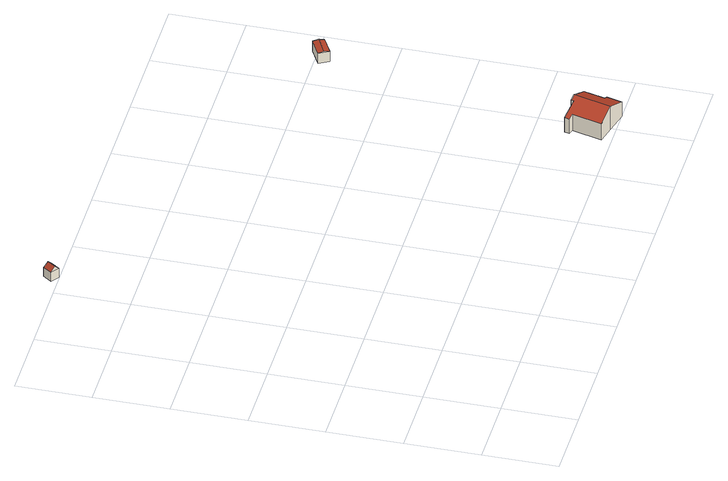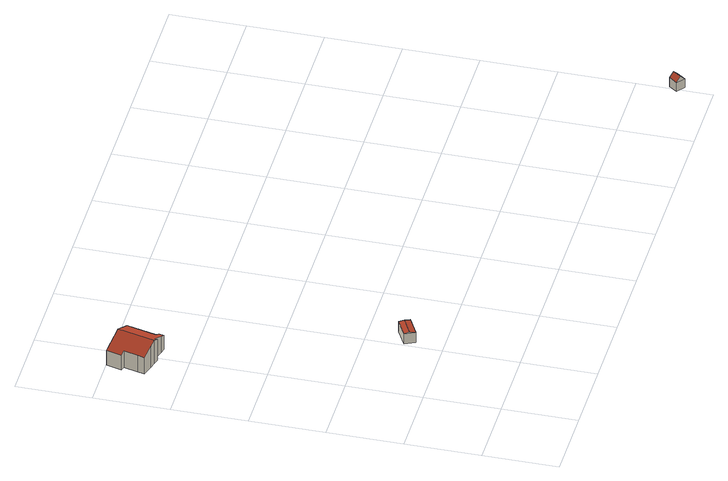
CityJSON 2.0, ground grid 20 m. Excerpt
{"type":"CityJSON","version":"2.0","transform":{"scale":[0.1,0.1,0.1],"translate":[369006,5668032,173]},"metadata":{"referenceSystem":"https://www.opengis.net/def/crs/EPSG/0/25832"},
"CityObjects":{
"building1":{"type":"Building","attributes":{"Gemeindeschluessel":"05122000","function":"31001_9998","roofType":"3100","measuredHeight":4.03},"geometry":[{"type":"Solid","lod":"2","boundaries":[[[[0,1,2,3]],[[4,5,1,0]],[[6,7,5,4]],[[3,2,7,6]],[[0,8,4]],[[6,9,3]],[[3,9,8,0]],[[4,8,9,6]],[[1,5,7,2]]]],"semantics":{"surfaces":[{"type":"WallSurface"},{"type":"RoofSurface"},{"type":"GroundSurface"}],"values":[[0,0,0,0,0,0,1,1,2]]}}]},
"building2":{"type":"Building","attributes":{"Gemeindeschluessel":"05122000","function":"31001_1010","roofType":"3100","measuredHeight":7.24},"address":[{"country":"Germany","locality":"Solingen","thoroughfareNumber":"199","thoroughfareName":"Burger Landstraße"}],"geometry":[{"type":"Solid","lod":"2","boundaries":[[[[10,11,12,13]],[[14,15,11,10]],[[16,17,15,14]],[[18,19,17,16]],[[20,21,19,18]],[[22,23,21,20]],[[24,25,23,22]],[[26,27,25,24]],[[28,29,27,26]],[[30,31,29,28]],[[32,33,31,30]],[[34,35,33,32]],[[36,37,35,34]],[[38,39,37,36]],[[13,12,39,38]],[[10,13,38,36,34,32,30,28,14]],[[26,24,22,20,18,16,14,28]],[[11,15,17,19,21,23,25,27,29,31,33,35,37,39,12]]]],"semantics":{"surfaces":[{"type":"WallSurface"},{"type":"RoofSurface"},{"type":"GroundSurface"}],"values":[[0,0,0,0,0,0,0,0,0,0,0,0,0,0,0,1,1,2]]}}]},
"building3":{"type":"Building","attributes":{"Gemeindeschluessel":"05122000","function":"31001_2463","roofType":"3100","measuredHeight":3.4},"geometry":[{"type":"Solid","lod":"2","boundaries":[[[[40,41,42,43]],[[44,45,41,40]],[[46,47,45,44]],[[43,42,47,46]],[[40,48,44]],[[46,49,43]],[[43,49,48,40]],[[44,48,49,46]],[[41,45,47,42]]]],"semantics":{"surfaces":[{"type":"WallSurface"},{"type":"RoofSurface"},{"type":"GroundSurface"}],"values":[[0,0,0,0,0,0,1,1,2]]}}]}
},
"vertices":[
[26,1182,218],[26,1182,191],[9,1159,191],[9,1159,218],[47,1165,218],[47,1165,191],[30,1143,218],[30,1143,191],[36,1173,231],[19,1151,231],
[1209,119,73],[1209,119,8],[1208,112,8],[1208,112,73],[1224,115,80],[1224,115,8],[1241,110,72],[1241,110,8],[1272,102,58],[1272,102,8],[1267,83,59],[1267,83,8],[1257,45,58],[1257,45,8],[1269,42,53],[1269,42,8],[1258,0,53],[1258,0,8],[1199,15,80],[1199,15,8],[1151,27,58],[1151,27,8],[1171,106,58],[1171,106,8],[1158,110,52],[1158,110,8],[1162,124,52],[1162,124,8],[1175,121,58],[1175,121,8],
[1127,718,176],[1127,718,145],[1174,744,145],[1174,744,176],[1112,745,176],[1112,745,145],[1160,771,176],[1160,771,145],[1120,732,179],[1167,757,179]
]}
